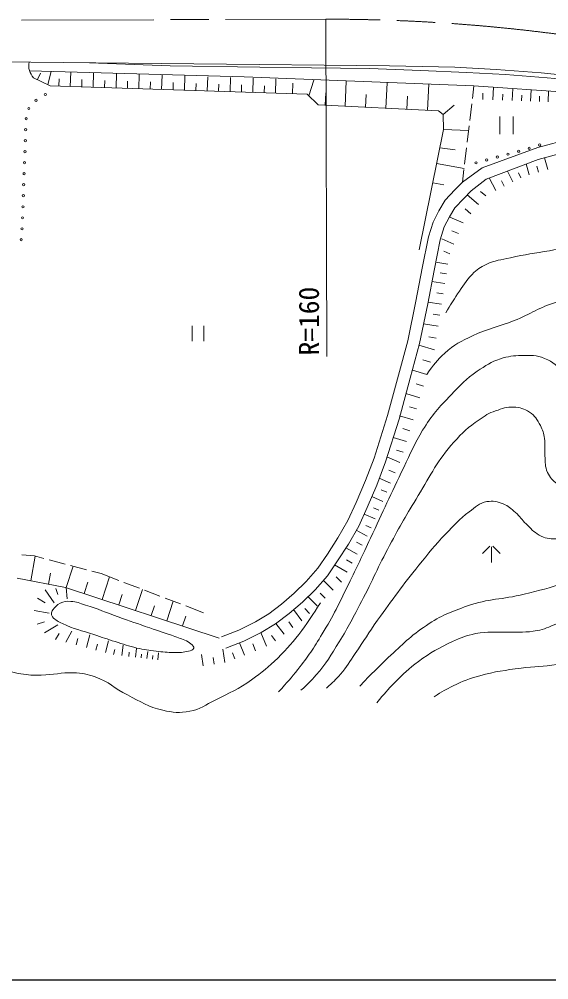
# Model space of a CAD drawing. Units: millimetres, scale not verified. Extents: x 40000 to 680000, y 20000 to 380000.
# Drawn here: x 210031 to 258075, y 205000 to 292171 of the extents above; entities that cross this region are included whole.
import ezdxf
from ezdxf.enums import TextEntityAlignment as Align

# ---------------------------------------------------------------- set-up
doc = ezdxf.new("R2010")
doc.units = ezdxf.units.MM
doc.header["$LTSCALE"] = 1000
doc.linetypes.add('CHAIN', pattern=[18.5, 12, -1.5, 3.5, -1.5])
for name, color, linetype, lineweight in [('M-BMK', 2, 'CHAIN', 13), ('M-STR-HTXT', 7, 'Continuous', 13), ('M-TTL-BAND', 7, 'Continuous', 25), ('M-WORK', 1, 'Continuous', 13)]:
    doc.layers.add(name, color=color, linetype=linetype, lineweight=lineweight)
doc.styles.add('ＭＳ ゴシック', font='')
doc.styles.get('ＭＳ ゴシック').set_extended_font_data('MS Gothic')

msp = doc.modelspace()

# ---------------------------------------------------------------- linework, layer by layer
at = {"layer": 'M-BMK'}
msp.add_line((62243, 291682), (237852, 292171), dxfattribs=at)
msp.add_arc((238072, 132171), 160000, 61.81436, 90.07883, dxfattribs=at)
at = {"layer": 'M-STR-HTXT'}
msp.add_line((237852, 292171), (237937, 261568), dxfattribs=at)
at = {"layer": 'M-TTL-BAND'}
msp.add_line((40000, 205000), (579000, 205000), dxfattribs=at)
at = {"layer": 'M-WORK'}
for p, q in [((207396, 288321), (243618, 287934)), ((223717, 287955), (216407, 288224)), ((231856, 287830), (223717, 287955)), ((236562, 287768), (231856, 287830)), ((241816, 287690), (236562, 287768)), ((246460, 287502), (241816, 287690)), ((243618, 287934), (249560, 287807)), ((249560, 287807), (253297, 287619)), ((210965, 287501), (230454, 286939)), ((212852, 286138), (211328, 286865)), ((211676, 286699), (211957, 287287)), ((212617, 286251), (212915, 287435)), ((214666, 286078), (214709, 287375)), ((216740, 286009), (216783, 287305)), ((218812, 285940), (218855, 287235)), ((220883, 285871), (220926, 287166)), ((222952, 285803), (222995, 287096)), ((225021, 285734), (225064, 287027)), ((227088, 285665), (227131, 286957)), ((229154, 285597), (229197, 286888)), ((230454, 286939), (251281, 286130)), ((231219, 285528), (231262, 286819)), ((250603, 287346), (246460, 287502)), ((254153, 287142), (250603, 287346)), ((253297, 287619), (257378, 287306)), ((257937, 286861), (254153, 287142)), ((257378, 287306), (261646, 286868)), ((261299, 286532), (257937, 286861)), ((236143, 285364), (212852, 286138)), ((213629, 286113), (213650, 286761)), ((215703, 286044), (215724, 286692)), ((217776, 285975), (217797, 286622)), ((219847, 285906), (219869, 286553)), ((221918, 285837), (221939, 286484)), ((223987, 285768), (224008, 286415)), ((226055, 285700), (226076, 286346)), ((228121, 285631), (228143, 286277)), ((230187, 285562), (230208, 286208)), ((232251, 285494), (232272, 286139)), ((233283, 285459), (233326, 286749)), ((234827, 285408), (234859, 286373)), ((236308, 285206), (236757, 286634)), ((239592, 284282), (239703, 286535)), ((243289, 284100), (243403, 286411)), ((247082, 283913), (247199, 286283)), ((251144, 284977), (251281, 286130)), ((251281, 286130), (260499, 285496)), ((253007, 284854), (253049, 286008)), ((237151, 284403), (236143, 285364)), ((237790, 284371), (237846, 285497)), ((241441, 284191), (241498, 285346)), ((245186, 284006), (245244, 285191)), ((252084, 284887), (252105, 285464)), ((253885, 284822), (253905, 285371)), ((254762, 284791), (254802, 285888)), ((255596, 284761), (255615, 285282)), ((256430, 284731), (256468, 285773)), ((257223, 284702), (257240, 285198)), ((258015, 284674), (258051, 285665)), ((248081, 283863), (237151, 284403)), ((248503, 283535), (249502, 284374)), ((250907, 282991), (251085, 284480)), ((248503, 283535), (248081, 283863)), ((248519, 282175), (248503, 283535)), ((253638, 283347), (253638, 281747)), ((254838, 281747), (254838, 283347)), ((250671, 281005), (250848, 282494)), ((264158, 282436), (257086, 280536)), ((246330, 271233), (248519, 282175)), ((248519, 282175), (250797, 282064)), ((257126, 279449), (263806, 281235)), ((248183, 280496), (249588, 280309)), ((250434, 279019), (250612, 280508)), ((257086, 280536), (252020, 278671)), ((247898, 279071), (250387, 278620)), ((252388, 277666), (257126, 279449)), ((256291, 278063), (256018, 279032)), ((257986, 278540), (257688, 279599)), ((252020, 278671), (250238, 277369)), ((250238, 277369), (250375, 278522)), ((254821, 277419), (254327, 278396)), ((255540, 277782), (255313, 278231)), ((257138, 278301), (256989, 278831)), ((247548, 277321), (248545, 277139)), ((249558, 276673), (250238, 277369)), ((251024, 276601), (252388, 277666)), ((253257, 276629), (252678, 277775)), ((254039, 277024), (253792, 277512)), ((248682, 275735), (249558, 276673)), ((250353, 275914), (251024, 276601)), ((252368, 276130), (251877, 276545)), ((248104, 274781), (248682, 275735)), ((249564, 275068), (250353, 275914)), ((251704, 275345), (250668, 276221)), ((247572, 273765), (248104, 274781)), ((249062, 274241), (249564, 275068)), ((251004, 274516), (250486, 274954)), ((247150, 272436), (247572, 273765)), ((248591, 273340), (249062, 274241)), ((250313, 273681), (249108, 274210)), ((248217, 272164), (248591, 273340)), ((249890, 272717), (249287, 272981)), ((246595, 269575), (247150, 272436)), ((247674, 269364), (248217, 272164)), ((249467, 271752), (248377, 272231)), ((249084, 270881), (248539, 271120)), ((246008, 266572), (246595, 269575)), ((247087, 266356), (247674, 269364)), ((248924, 269944), (247820, 270117)), ((248785, 269061), (248233, 269148)), ((248647, 268178), (247478, 268361)), ((248500, 267244), (247916, 267335)), ((245273, 262999), (246008, 266572)), ((246345, 262748), (247087, 266356)), ((248354, 266309), (247105, 266505)), ((248197, 265310), (247572, 265408)), ((225724, 264347), (225724, 262947)), ((226774, 262947), (226774, 264347)), ((248040, 264311), (246703, 264520)), ((247872, 263241), (247204, 263346)), ((244445, 259872), (245273, 262999)), ((245507, 259587), (246345, 262748)), ((247701, 262173), (246299, 262601)), ((247359, 261051), (246658, 261265)), ((243444, 256198), (244445, 259872)), ((247016, 259929), (245700, 260331)), ((244499, 255887), (245507, 259587)), ((246695, 258876), (246037, 259077)), ((246373, 257822), (245116, 258206)), ((246066, 256817), (245438, 257008)), ((242224, 252351), (243444, 256198)), ((243264, 251992), (244499, 255887)), ((245759, 255811), (244533, 256185)), ((245460, 254830), (244847, 255017)), ((245161, 253849), (243965, 254214)), ((244869, 252893), (244271, 253076)), ((241458, 250303), (242224, 252351)), ((242479, 249892), (243264, 251992)), ((244550, 251946), (243371, 252461)), ((244139, 251003), (243549, 251261)), ((240598, 248307), (241458, 250303)), ((243727, 250060), (242701, 250508)), ((241605, 247862), (242479, 249892)), ((243369, 249239), (242856, 249463)), ((243011, 248419), (242011, 248855)), ((239858, 246670), (240598, 248307)), ((240838, 246168), (241605, 247862)), ((242661, 247619), (242161, 247837)), ((242312, 246819), (241319, 247253)), ((238951, 245096), (239858, 246670)), ((239890, 244522), (240838, 246168)), ((241965, 246024), (241469, 246241)), ((237992, 243616), (238951, 245096)), ((241591, 245243), (240586, 245802)), ((238907, 243005), (239890, 244522)), ((240696, 243634), (239676, 244201)), ((241143, 244439), (240641, 244718)), ((252731, 244340), (252072, 243682)), ((252872, 242882), (252872, 244282)), ((253672, 243682), (253014, 244340)), ((210282, 243562), (211404, 243473)), ((211074, 241202), (211493, 243450)), ((211404, 243473), (212256, 243246)), ((237117, 242344), (237992, 243616)), ((212739, 243116), (214188, 242729)), ((214276, 240601), (214914, 242535)), ((214671, 242600), (216121, 242212)), ((236074, 241145), (237117, 242344)), ((237987, 241669), (238907, 243005)), ((239788, 242003), (238638, 242643)), ((240242, 242819), (239732, 243102)), ((212676, 240904), (212862, 241905)), ((216604, 242083), (217456, 241855)), ((217456, 241855), (219063, 241242)), ((217543, 239523), (218217, 241565)), ((236876, 240391), (237987, 241669)), ((239257, 241098), (238794, 241565)), ((214242, 240612), (209833, 241433)), ((228174, 236015), (214242, 240612)), ((214276, 240601), (214375, 239577)), ((215910, 240062), (216247, 241083)), ((219530, 241064), (220932, 240530)), ((234980, 240072), (236074, 241145)), ((238509, 240357), (237619, 241256)), ((212390, 240390), (213203, 239202)), ((213359, 240500), (213547, 239968)), ((219066, 239020), (219380, 239972)), ((220588, 238518), (221216, 240421)), ((221399, 240351), (222800, 239817)), ((233833, 239102), (234980, 240072)), ((235721, 239258), (236876, 240391)), ((237071, 238933), (236214, 239798)), ((237790, 239645), (237345, 240095)), ((211686, 239640), (212374, 239218)), ((222007, 238050), (222300, 238937)), ((223268, 239639), (224669, 239104)), ((223426, 237582), (224011, 239355)), ((225136, 238926), (226744, 238313)), ((232665, 238206), (233833, 239102)), ((234523, 238245), (235721, 239258)), ((211373, 238498), (212734, 238280)), ((224845, 237113), (225138, 238000)), ((231456, 237486), (232665, 238206)), ((233284, 237294), (234523, 238245)), ((235673, 237579), (234909, 238589)), ((236379, 238248), (235951, 238680)), ((211661, 237287), (212327, 237498)), ((212327, 236497), (213531, 237216)), ((229966, 236725), (231456, 237486)), ((231988, 236523), (233284, 237294)), ((234056, 236357), (233324, 237326)), ((234865, 236968), (234483, 237473)), ((213333, 235882), (213641, 236419)), ((214268, 235637), (214798, 236638)), ((216136, 235147), (216443, 236316)), ((228371, 236110), (229966, 236725)), ((230415, 235720), (231988, 236523)), ((232463, 235264), (231966, 236511)), ((233282, 235771), (232915, 236256)), ((215202, 235392), (215355, 235976)), ((216995, 234922), (217136, 235459)), ((217854, 234697), (218135, 235771)), ((228766, 235084), (230415, 235720)), ((230466, 234469), (230028, 235570)), ((231464, 234866), (231216, 235490)), ((218589, 234505), (218710, 234964)), ((219344, 234417), (219451, 235361)), ((219964, 234347), (220008, 234734)), ((220584, 234277), (220671, 235052)), ((221099, 234219), (221135, 234541)), ((221614, 234161), (221686, 234805)), ((222611, 234049), (222681, 234672)), ((226732, 233483), (226570, 234522)), ((228698, 233789), (228507, 235017)), ((229585, 234118), (229366, 234669)), ((222112, 234105), (222148, 234416)), ((227715, 233636), (227619, 234250))]:
    msp.add_line(p, q, dxfattribs=at)
for centre in [(212407, 285343), (211561, 284810), (210903, 284065), (210659, 283144), (210622, 282144), (210585, 281145), (257250, 280763), (210549, 280146), (254370, 279928), (255334, 280191), (256299, 280454), (210512, 279146), (251475, 279139), (252440, 279402), (253405, 279665), (210475, 278147), (210438, 277148), (210401, 276149), (210365, 275149), (210328, 274150), (210291, 273151), (210208, 272159)]:
    msp.add_circle(centre, 100, dxfattribs=at)
msp.add_arc((212546, 287982), 1652, 169.50234, 222.50192, dxfattribs=at)
for points, knots in [([(248729, 265516), (249223, 266347), (249363, 266579), (249808, 267236), (250292, 267952), (250517, 268400), (251121, 269019), (251550, 269458), (251847, 269667), (252403, 269926), (253207, 270299), (253728, 270326), (254592, 270520), (255967, 270827), (256752, 270932), (258142, 271161), (259275, 271347), (259908, 271464), (261050, 271583), (262079, 271690), (262658, 271757), (263693, 271771), (264634, 271783), (265167, 271825), (266101, 271708), (266634, 271641), (266947, 271613), (267445, 271411), (267951, 271206), (268172, 270955), (268571, 270582), (268917, 270260), (269048, 270018), (269337, 269644), (269700, 269176), (269811, 269009), (270222, 268412)], [0, 0, 0, 0, 1, 1, 1, 2, 2, 2, 3, 3, 3, 4, 4, 4, 5, 5, 5, 6, 6, 6, 7, 7, 7, 8, 8, 8, 9, 9, 9, 10, 10, 10, 11, 11, 11, 12, 12, 12, 12]), ([(247016, 259929), (247646, 260856), (247906, 261201), (248635, 261865), (249498, 262651), (250116, 262944), (251168, 263448), (252579, 264124), (253479, 264240), (254933, 264820), (256453, 265428), (257206, 266033), (258779, 266486), (259791, 266777), (260384, 267106), (261429, 266978), (262009, 266907), (262320, 266728), (262813, 266415), (263393, 266047), (263721, 265761), (264033, 265149), (264356, 264515), (264279, 264066), (264408, 263366), (264539, 262655), (264275, 262129), (264690, 261537), (265004, 261087), (265314, 260779), (265862, 260763), (266608, 260740), (266894, 261306), (267528, 261701), (268336, 262205), (268712, 262605), (269521, 263108), (270417, 263665), (270923, 263974), (271867, 264445), (273389, 265205), (274289, 265543), (275901, 266087), (276615, 266328), (277039, 266381), (277777, 266532), (278691, 266720), (279009, 266756), (280136, 266908)], [0, 0, 0, 0, 1, 1, 1, 2, 2, 2, 3, 3, 3, 4, 4, 4, 5, 5, 5, 6, 6, 6, 7, 7, 7, 8, 8, 8, 9, 9, 9, 10, 10, 10, 11, 11, 11, 12, 12, 12, 13, 13, 13, 14, 14, 14, 15, 15, 15, 16, 16, 16, 16]), ([(233555, 231127), (234417, 232058), (234659, 232343), (235314, 233167), (236261, 234359), (236725, 235081), (237519, 236380), (238564, 238092), (239031, 239122), (239923, 240919), (240720, 242527), (241126, 243447), (241893, 245070), (243078, 247579), (243706, 249001), (244918, 251497), (245565, 252827), (245860, 253612), (246631, 254874), (247469, 256248), (248100, 256923), (249211, 258087), (250070, 258989), (250547, 259525), (251580, 260222), (252354, 260745), (252801, 261060), (253690, 261348), (254414, 261582), (254853, 261634), (255614, 261653), (256435, 261672), (256946, 261717), (257701, 261395), (258493, 261056), (258885, 260695), (259437, 260034), (260007, 259352), (260050, 258788), (260398, 257970), (260626, 257437), (260564, 257030), (260938, 256586), (261269, 256193), (261569, 256047), (262064, 255906), (262822, 255691), (263313, 255799), (264081, 255977), (265244, 256245), (265756, 256790), (266833, 257306), (267759, 257750), (268268, 258020), (269209, 258431), (270394, 258949), (270814, 259090), (272299, 259622)], [0, 0, 0, 0, 1, 1, 1, 2, 2, 2, 3, 3, 3, 4, 4, 4, 5, 5, 5, 6, 6, 6, 7, 7, 7, 8, 8, 8, 9, 9, 9, 10, 10, 10, 11, 11, 11, 12, 12, 12, 13, 13, 13, 14, 14, 14, 15, 15, 15, 16, 16, 16, 17, 17, 17, 18, 18, 18, 19, 19, 19, 19]), ([(235579, 231269), (236257, 231873), (236456, 232089), (236970, 232660), (237925, 233721), (238282, 234460), (239050, 235663), (239933, 237045), (240317, 237886), (241083, 239337), (242119, 241301), (242587, 242459), (243631, 244419), (244588, 246215), (245166, 247201), (246227, 248938), (247414, 250881), (247944, 252090), (249464, 253785), (250261, 254674), (250756, 255151), (251747, 255818), (252300, 256190), (252616, 256419), (253248, 256631), (253869, 256839), (254235, 257006), (254890, 256975), (255478, 256947), (255831, 256837), (256328, 256521), (256845, 256193), (257013, 255836), (257313, 255302), (257549, 254882), (257603, 254602), (257688, 254129), (257799, 253516), (257662, 253155), (257720, 252534), (257774, 251947), (257713, 251579), (257959, 251043), (258181, 250561), (258405, 250309), (258845, 250012), (259293, 249709), (259610, 249583), (260149, 249553), (260708, 249521), (261025, 249706), (261525, 249959), (262206, 250305), (262496, 250653), (263078, 251148), (263650, 251635), (263838, 251823), (264479, 252468)], [0, 0, 0, 0, 1, 1, 1, 2, 2, 2, 3, 3, 3, 4, 4, 4, 5, 5, 5, 6, 6, 6, 7, 7, 7, 8, 8, 8, 9, 9, 9, 10, 10, 10, 11, 11, 11, 12, 12, 12, 13, 13, 13, 14, 14, 14, 15, 15, 15, 16, 16, 16, 17, 17, 17, 18, 18, 18, 19, 19, 19, 19]), ([(237908, 231476), (238524, 232021), (238714, 232206), (239174, 232727), (239774, 233407), (240001, 233875), (240519, 234619), (241326, 235779), (241718, 236469), (242536, 237621), (243950, 239613), (244763, 240717), (246289, 242625), (247195, 243758), (247697, 244403), (248712, 245439), (249519, 246263), (249917, 246799), (250854, 247472), (251443, 247895), (251747, 248294), (252465, 248394), (253039, 248475), (253398, 248410), (253935, 248191), (254426, 247991), (254644, 247757), (255045, 247409), (255467, 247043), (255621, 246754), (256025, 246367), (256463, 245948), (256670, 245645), (257203, 245356), (257739, 245065), (258114, 245012), (258725, 245001), (259534, 244988), (259996, 245161), (260742, 245476), (261694, 245878), (262155, 246284), (262923, 246977), (263702, 247679), (263916, 248279), (264612, 249064), (265329, 249874), (265704, 250365), (266535, 251058), (267427, 251801), (267972, 252179), (268998, 252723), (270126, 253322), (270807, 253575), (272023, 253966), (273305, 254378), (274083, 254391), (275377, 254764), (276583, 255110), (277237, 255373), (278426, 255772), (279891, 256264), (280353, 256427), (282169, 257058)], [0, 0, 0, 0, 1, 1, 1, 2, 2, 2, 3, 3, 3, 4, 4, 4, 5, 5, 5, 6, 6, 6, 7, 7, 7, 8, 8, 8, 9, 9, 9, 10, 10, 10, 11, 11, 11, 12, 12, 12, 13, 13, 13, 14, 14, 14, 15, 15, 15, 16, 16, 16, 17, 17, 17, 18, 18, 18, 19, 19, 19, 20, 20, 20, 21, 21, 21, 21]), ([(195571, 255643), (196141, 255713), (196458, 255756), (196966, 255554), (197457, 255359), (197757, 255167), (198021, 254710), (198291, 254245), (198365, 253911), (198350, 253373), (198324, 252462), (198022, 251988), (197740, 251122), (197400, 250074), (197074, 249532), (196778, 248471), (196439, 247253), (196271, 246545), (196227, 245281), (196170, 243641), (196072, 242656), (196579, 241095), (196921, 240042), (197176, 239419), (197916, 238597), (198777, 237640), (199541, 237411), (200648, 236756), (202344, 235752), (203330, 235232), (205152, 234481), (207067, 233691), (208132, 233132), (210171, 232768), (210885, 232641), (211299, 232631), (212024, 232651), (213171, 232682), (213808, 232889), (214956, 232862), (215739, 232844), (216185, 232743), (216926, 232487), (218166, 232058), (218683, 231430), (219857, 230845), (221073, 230240), (221722, 229758), (223047, 229461), (223987, 229251), (224564, 229191), (225510, 229368), (226474, 229547), (226932, 229937), (227809, 230376), (229132, 231040), (229907, 231374), (231116, 232229), (232098, 232924), (232631, 233351), (233484, 234199), (234406, 235115), (234880, 235674), (235666, 236709), (236380, 237650), (236610, 238009), (237357, 239216)], [0, 0, 0, 0, 1, 1, 1, 2, 2, 2, 3, 3, 3, 4, 4, 4, 5, 5, 5, 6, 6, 6, 7, 7, 7, 8, 8, 8, 9, 9, 9, 10, 10, 10, 11, 11, 11, 12, 12, 12, 13, 13, 13, 14, 14, 14, 15, 15, 15, 16, 16, 16, 17, 17, 17, 18, 18, 18, 19, 19, 19, 20, 20, 20, 21, 21, 21, 22, 22, 22, 22]), ([(283005, 232299), (282851, 233158), (282828, 233499), (282864, 234269), (282917, 235426), (283158, 236077), (283638, 237131), (284149, 238253), (284672, 238752), (285350, 239781), (285906, 240624), (286318, 241034), (286796, 241923), (287403, 243050), (287741, 243700), (288110, 244925), (288435, 246005), (288531, 246646), (288582, 247773), (288617, 248549), (288664, 249021), (288404, 249753), (288158, 250448), (287816, 250799), (287206, 251213), (286680, 251568), (286320, 251705), (285694, 251807), (284602, 251984), (283969, 251724), (282869, 251609), (281388, 251453), (280575, 251236), (279096, 251061), (277964, 250928), (277298, 251097), (276187, 250843), (274303, 250411), (273258, 250058), (271500, 249252), (270291, 248697), (269576, 248430), (268483, 247672), (266156, 246062), (265128, 244793), (262834, 243138), (261595, 242244), (260903, 241700), (259503, 241089), (258131, 240490), (257280, 240366), (255829, 239995), (253847, 239488), (252630, 239612), (250700, 238932), (249183, 238397), (248315, 238062), (246979, 237165), (245507, 236176), (244811, 235443), (243515, 234233), (242474, 233260), (242128, 232911), (240935, 231653)], [0, 0, 0, 0, 1, 1, 1, 2, 2, 2, 3, 3, 3, 4, 4, 4, 5, 5, 5, 6, 6, 6, 7, 7, 7, 8, 8, 8, 9, 9, 9, 10, 10, 10, 11, 11, 11, 12, 12, 12, 13, 13, 13, 14, 14, 14, 15, 15, 15, 16, 16, 16, 17, 17, 17, 18, 18, 18, 19, 19, 19, 20, 20, 20, 21, 21, 21, 21]), ([(242464, 230126), (243205, 231022), (243430, 231282), (244106, 231971), (244893, 232773), (245344, 233225), (246248, 233894), (247372, 234726), (248081, 235092), (249344, 235692), (250125, 236064), (250593, 236230), (251439, 236412), (252558, 236652), (253223, 236488), (254367, 236544), (255402, 236595), (256001, 236482), (257017, 236685), (257702, 236822), (258058, 237012), (258706, 237272), (259490, 237585), (259897, 237836), (260676, 238163), (261735, 238607), (262481, 238558), (263420, 239218), (264072, 239677), (264350, 240049), (264874, 240649), (265627, 241509), (265820, 242192), (266657, 242971), (267576, 243826), (268198, 244194), (269284, 244824), (270366, 245451), (271040, 245676), (272192, 246161), (273342, 246644), (273971, 246972), (275171, 247310), (276240, 247611), (276854, 247781), (277962, 247849), (278886, 247906), (279435, 247991), (280331, 247756), (281009, 247577), (281387, 247400), (281949, 246982), (282491, 246579), (282847, 246318), (283099, 245692), (283468, 244771), (283461, 244135), (283286, 243159), (283066, 241929), (282562, 241350), (282067, 240203), (281619, 239168), (281223, 238647), (280870, 237576), (280500, 236451), (280232, 235805), (280190, 234621), (280155, 233617), (280229, 233175), (280472, 232065)], [0, 0, 0, 0, 1, 1, 1, 2, 2, 2, 3, 3, 3, 4, 4, 4, 5, 5, 5, 6, 6, 6, 7, 7, 7, 8, 8, 8, 9, 9, 9, 10, 10, 10, 11, 11, 11, 12, 12, 12, 13, 13, 13, 14, 14, 14, 15, 15, 15, 16, 16, 16, 17, 17, 17, 18, 18, 18, 19, 19, 19, 20, 20, 20, 21, 21, 21, 22, 22, 22, 23, 23, 23, 23]), ([(247662, 230690), (248454, 231189), (248707, 231334), (249413, 231678), (250318, 232119), (250851, 232326), (251821, 232595), (253250, 232992), (254087, 233072), (255555, 233286), (256813, 233469), (257543, 233380), (258792, 233614), (259861, 233814), (260456, 233985), (261466, 234388), (262414, 234766), (262860, 235159), (263764, 235631), (264574, 236054), (265013, 236324), (265852, 236687), (266639, 237027), (267201, 236963), (267916, 237437), (268699, 237956), (268899, 238529), (269604, 239149), (270218, 239689), (270544, 240040), (271270, 240416), (271944, 240765), (272368, 240923), (273123, 241002), (273986, 241092), (274499, 240980), (275327, 240721), (276058, 240492), (276532, 240382), (277086, 239853), (277467, 239490), (277660, 239214), (277790, 238704), (277906, 238247), (277788, 237965), (277712, 237500), (277589, 236748), (277372, 236361), (277180, 235623), (277010, 234967), (276856, 234608), (276774, 233935), (276695, 233298), (276705, 233042), (276742, 232293)], [0, 0, 0, 0, 1, 1, 1, 2, 2, 2, 3, 3, 3, 4, 4, 4, 5, 5, 5, 6, 6, 6, 7, 7, 7, 8, 8, 8, 9, 9, 9, 10, 10, 10, 11, 11, 11, 12, 12, 12, 13, 13, 13, 14, 14, 14, 15, 15, 15, 16, 16, 16, 17, 17, 17, 18, 18, 18, 18]), ([(212947, 238183), (212949, 238078), (212986, 238017), (213053, 237936), (213325, 237610), (213577, 237523), (213957, 237334), (215015, 236805), (215694, 236710), (216813, 236328), (217566, 236071), (217987, 235926), (218746, 235688), (219508, 235450), (219928, 235289), (220706, 235109), (221380, 234954), (221766, 234896), (222453, 234816), (223081, 234743), (223436, 234705), (224069, 234712), (224588, 234718), (224895, 234677), (225393, 234827), (225597, 234888), (225790, 234890), (225872, 235087), (225900, 235154), (225859, 235204), (225820, 235264), (225689, 235465), (225556, 235536), (225351, 235660), (224918, 235923), (224626, 235973), (224152, 236150), (223270, 236482), (222759, 236623), (221869, 236932), (220748, 237322), (220121, 237545), (219003, 237943), (217845, 238355), (217218, 238650), (216042, 239007), (215528, 239163), (215245, 239320), (214708, 239340), (214324, 239355), (214082, 239346), (213738, 239173), (213429, 239018), (213288, 238851), (213095, 238563), (213006, 238431), (212944, 238342), (212947, 238183)], [0, 0, 0, 0, 1, 1, 1, 2, 2, 2, 3, 3, 3, 4, 4, 4, 5, 5, 5, 6, 6, 6, 7, 7, 7, 8, 8, 8, 9, 9, 9, 10, 10, 10, 11, 11, 11, 12, 12, 12, 13, 13, 13, 14, 14, 14, 15, 15, 15, 16, 16, 16, 17, 17, 17, 18, 18, 18, 19, 19, 19, 19])]:
    msp.add_open_spline(points, degree=3, knots=knots, dxfattribs=at)

# ---------------------------------------------------------------- texts
at = {"layer": 'M-STR-HTXT', "style": 'ＭＳ ゴシック'}
msp.add_text('R=160', height=1833, rotation=90.159, dxfattribs=at).set_placement((236312, 264777), align=Align.MIDDLE_CENTER)

doc.saveas('drawing.dxf')
